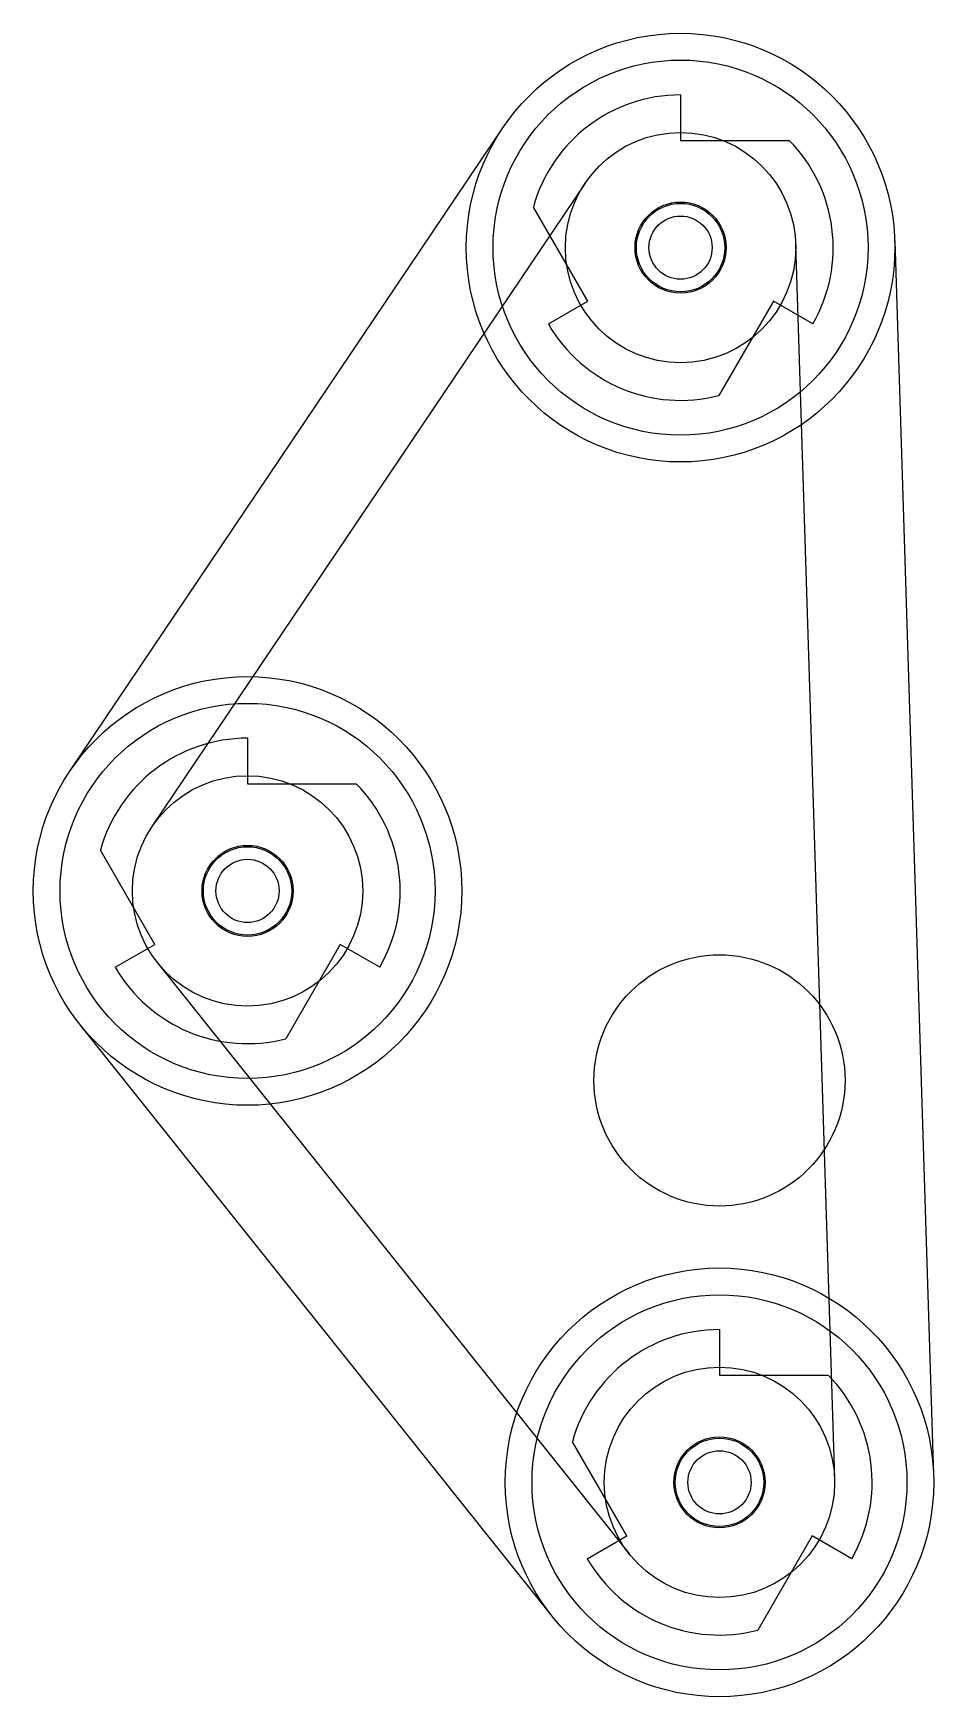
# Model space of a CAD drawing. Extents: x 3.53 to 5.21, y 34.5 to 37.6.
import ezdxf

# ---------------------------------------------------------------- set-up
doc = ezdxf.new("R2010")
doc.units = 0
doc.header["$LTSCALE"] = 5
doc.header["$MEASUREMENT"] = 0
for name, color, linetype in [('Z0_BOTCOMP', 4, 'Continuous'), ('Z0_CUT500', 4, 'Continuous'), ('Z0_RUBBER', 2, 'Continuous'), ('Z0_TOPCOMP', 6, 'Continuous')]:
    doc.layers.add(name, color=color, linetype=linetype)

msp = doc.modelspace()

# ---------------------------------------------------------------- linework, layer by layer
at = {"layer": 'Z0_BOTCOMP', "color": 4, "linetype": 'Continuous', "lineweight": 25}
for p, q in [((4.7398, 37.4854), (4.7398, 37.4004)), ((4.7398, 37.4004), (4.9429, 37.4004)), ((4.5666, 37.1004), (4.4651, 37.2762)), ((4.493, 37.0579), (4.5666, 37.1004)), ((4.9131, 37.1004), (4.8115, 36.9246)), ((4.9867, 37.0579), (4.9131, 37.1004)), ((3.9314, 36.285), (3.9314, 36.2)), ((3.9314, 36.2), (4.1344, 36.2)), ((3.7582, 35.9), (3.6566, 36.0758)), ((3.6845, 35.8575), (3.7582, 35.9)), ((4.1046, 35.9), (4.003, 35.7242)), ((4.1782, 35.8575), (4.1046, 35.9)), ((4.8125, 35.1814), (4.8125, 35.0964)), ((4.8125, 35.0964), (5.0155, 35.0964)), ((4.6393, 34.7964), (4.5378, 34.9722)), ((4.5657, 34.7539), (4.6393, 34.7964)), ((4.9857, 34.7964), (4.8842, 34.6205)), ((5.0593, 34.7539), (4.9857, 34.7964))]:
    msp.add_line(p, q, dxfattribs=at)
for centre, radius in [((4.7398, 37.2004), 0.085), ((4.7398, 37.2004), 0.059), ((3.9314, 36), 0.085), ((3.9314, 36), 0.059), ((4.8125, 34.8964), 0.085), ((4.8125, 34.8964), 0.059)]:
    msp.add_circle(centre, radius, dxfattribs=at)
for centre, start, end in [((4.7398, 37.2004), 90, 164.5679), ((4.7398, 37.2004), -30, 44.5679), ((4.7398, 37.2004), -150, -75.4321), ((3.9314, 36), 90, 164.5679), ((3.9314, 36), -30, 44.5679), ((3.9314, 36), -150, -75.4321), ((4.8125, 34.8964), 90, 164.5679), ((4.8125, 34.8964), -30, 44.5679), ((4.8125, 34.8964), -150, -75.4321)]:
    msp.add_arc(centre, 0.285, start, end, dxfattribs=at)
at = {"layer": 'Z0_CUT500', "color": 5, "linetype": 'Continuous', "lineweight": 25}
for centre, radius in [((4.7398, 37.2004), 0.0825), ((3.9314, 36), 0.0825), ((4.8125, 35.6464), 0.2344), ((4.8125, 34.8964), 0.0825)]:
    msp.add_circle(centre, radius, dxfattribs=at)
at = {"layer": 'Z0_RUBBER', "color": 2, "linetype": 'Continuous', "lineweight": 25}
for p, q in [((3.5996, 36.2235), (4.4081, 37.4238)), ((4.5615, 37.3205), (3.753, 36.1201)), ((4.9547, 37.2072), (5.0274, 34.9031)), ((5.1396, 37.213), (5.2123, 34.909)), ((3.7633, 35.8659), (4.6445, 34.7622)), ((4.4999, 34.6468), (3.6188, 35.7504))]:
    msp.add_line(p, q, dxfattribs=at)
for centre, radius in [((4.7398, 37.2004), 0.4), ((4.7398, 37.2004), 0.215), ((3.9314, 36), 0.4), ((3.9314, 36), 0.215), ((4.8125, 34.8964), 0.4), ((4.8125, 34.8964), 0.215)]:
    msp.add_circle(centre, radius, dxfattribs=at)
at = {"layer": 'Z0_TOPCOMP', "color": 6, "linetype": 'Continuous', "lineweight": 25}
for centre in [(4.7398, 37.2004), (3.9314, 36), (4.8125, 34.8964)]:
    msp.add_circle(centre, 0.35, dxfattribs=at)

doc.saveas('drawing.dxf')
